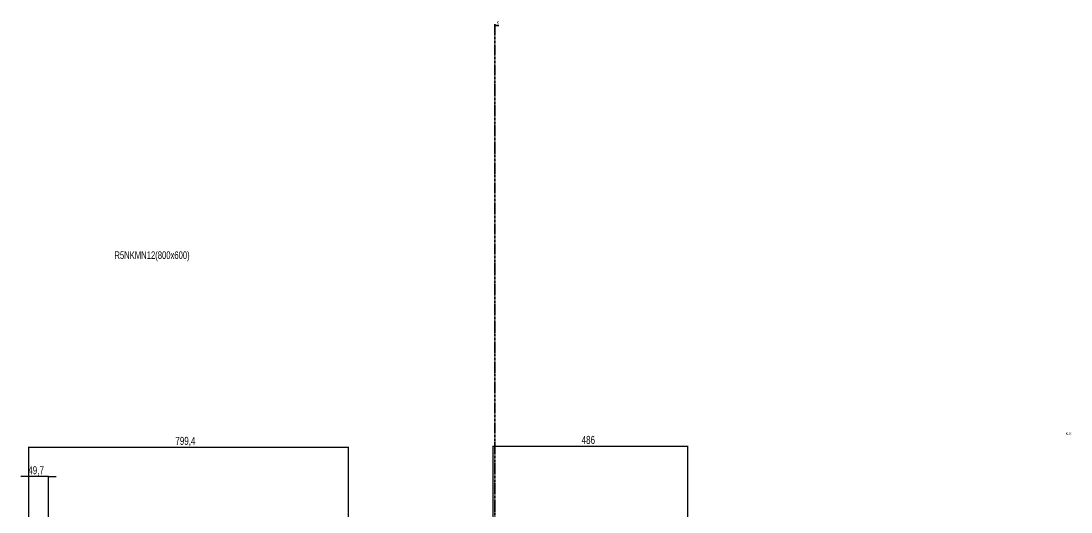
# Model space of a CAD drawing. Header units: millimetres. Extents: x -199 to 3062, y -1847 to 1507.
# Drawn here: x 45 to 2668, y 281 to 1507 of the extents above; entities that cross this region are included whole.
import ezdxf

# ---------------------------------------------------------------- set-up
doc = ezdxf.new("R2010")
doc.units = ezdxf.units.MM
doc.linetypes.add('CENTER', pattern=[10.16, 6.35, -1.27, 1.27, -1.27])
doc.layers.add('FORMAT', color=7, linetype='Continuous')
doc.styles.add('SLDTEXTSTYLE0', font='TXT', dxfattribs={"width": 0.75})
doc.dimstyles.new('SLDDIMSTYLE0', dxfattribs={"dimtxt": 20, "dimasz": 10, "dimexe": 0, "dimexo": 0.0625, "dimgap": 5, "dimtad": 2, "dimdec": 1, "dimrnd": 1e-09, "dimzin": 12, "dimdsep": 46, "dimtxsty": 'SLDTEXTSTYLE0', "dimsah": 1, "dimcen": 0.09, "dimadec": 0, "dimazin": 3, "dimtfac": 1, "dimtofl": 0, "dimtmove": 0, "dimatfit": 3, "dimfxl": 0, "dimfrac": 2, "dimtolj": 1, "dimtzin": 12, "dimarcsym": 0})
doc.dimstyles.new('SLDDIMSTYLE1', dxfattribs={"dimtxt": 20, "dimasz": 10, "dimexe": 0, "dimexo": 0.0625, "dimgap": 5, "dimtad": 2, "dimdec": 1, "dimrnd": 1e-09, "dimzin": 12, "dimdsep": 46, "dimtxsty": 'SLDTEXTSTYLE0', "dimsah": 1, "dimcen": 0.09, "dimadec": 0, "dimazin": 3, "dimtfac": 1, "dimtmove": 0, "dimatfit": 0, "dimfxl": 0, "dimfrac": 2, "dimtolj": 1, "dimtzin": 12, "dimarcsym": 0})

# ---------------------------------------------------------------- blocks, each defined once
blk = doc.blocks.new('_D_1')
at = {"layer": 'FORMAT'}
for p, q in [((64, 247.2), (64, 443.6)), ((64, 442.6), (863.4, 442.6)), ((863.4, 247.2), (863.4, 443.6))]:
    blk.add_line(p, q, dxfattribs=at)
for points in [[(64, 442.6), (74, 441.1), (74, 444.2)], [(863.4, 442.6), (853.4, 444.2), (853.4, 441.1)]]:
    blk.add_solid(points, dxfattribs=at)
at = {"layer": 'FORMAT', "insert": (430.4, 468.4), "char_height": 20, "attachment_point": 1, "style": 'SLDTEXTSTYLE0'}
blk.add_mtext('799,4', dxfattribs=at)
blk = doc.blocks.new('_D_2')
at = {"layer": 'FORMAT'}
for p, q in [((64, 369.2), (44.7, 369.2)), ((64, 247.2), (64, 370.2)), ((113.7, 369.2), (64, 369.2)), ((113.7, 247.2), (113.7, 370.2)), ((113.7, 369.2), (132.9, 369.2))]:
    blk.add_line(p, q, dxfattribs=at)
for points in [[(64, 369.2), (54, 370.7), (54, 367.7)], [(113.7, 369.2), (123.7, 367.7), (123.7, 370.7)]]:
    blk.add_solid(points, dxfattribs=at)
at = {"layer": 'FORMAT', "insert": (63, 395), "char_height": 20, "attachment_point": 1, "style": 'SLDTEXTSTYLE0'}
blk.add_mtext('49,7', dxfattribs=at)
blk = doc.blocks.new('_D_4')
at = {"layer": 'FORMAT'}
for p, q in [((1224.6, 247.2), (1224.6, 446)), ((1710.6, 247.2), (1710.6, 446)), ((1224.6, 445), (1710.6, 445))]:
    blk.add_line(p, q, dxfattribs=at)
for points in [[(1224.6, 445), (1234.6, 443.5), (1234.6, 446.5)], [(1710.6, 445), (1700.6, 446.5), (1700.6, 443.5)]]:
    blk.add_solid(points, dxfattribs=at)
at = {"layer": 'FORMAT', "insert": (1445.5, 470.8), "char_height": 20, "attachment_point": 1, "style": 'SLDTEXTSTYLE0'}
blk.add_mtext('486', dxfattribs=at)

msp = doc.modelspace()

# ---------------------------------------------------------------- linework, layer by layer
at = {"color": 7, "linetype": 'CENTER', "lineweight": 35}
msp.add_line((1228.35, 1499.09), (1228.35, -1103.67), dxfattribs=at)
at = {"color": 7, "linetype": 'Continuous', "lineweight": 35}
msp.add_line((1238.99, 1496.09), (1228.35, 1496.09), dxfattribs=at)
msp.add_solid([(1228.35, 1496.09), (1235.35, 1494.97), (1235.35, 1497.21)], dxfattribs=at)

# ---------------------------------------------------------------- texts
at = {"color": 7, "linetype": 'Continuous', "insert": (1233.49, 1506.94), "char_height": 7, "attachment_point": 1, "style": 'SLDTEXTSTYLE0'}
msp.add_mtext('K', dxfattribs=at)
at = {"layer": 'FORMAT', "style": 'SLDTEXTSTYLE0'}
for s, insert, char_height, attachment_point in [('R5NKMN12(800x600)', (278.18, 931.72), 19.05, 1), ('K-K', (2662.39, 479.8), 7, 2)]:
    msp.add_mtext(s, dxfattribs=dict(at, insert=insert, char_height=char_height, attachment_point=attachment_point))

# ---------------------------------------------------------------- dimensions: what is measured, and where the dimension line sits
at = {"layer": 'FORMAT'}
for base, p1, p2, picture, middle in [((863.38, 442.62), (63.98, 247.21), (863.38, 247.21), '_D_1', (463.68, 442.62)), ((1710.62, 445), (1224.62, 247.21), (1710.62, 247.21), '_D_4', (1467.62, 445))]:
    dim = msp.add_linear_dim(base=base, p1=p1, p2=p2, angle=0, dimstyle='SLDDIMSTYLE0', dxfattribs=at)
    dim.commit()
    dim.dimension.update_dxf_attribs({"geometry": picture, "text_midpoint": middle, "dimtype": 160})
dim = msp.add_linear_dim(base=(63.98, 369.21), p1=(113.68, 247.21), p2=(63.98, 247.21), dimstyle='SLDDIMSTYLE1', dxfattribs=at)
dim.commit()
dim.dimension.update_dxf_attribs({"geometry": '_D_2', "text_midpoint": (88.83, 369.21), "dimtype": 160})

doc.saveas('drawing.dxf')
